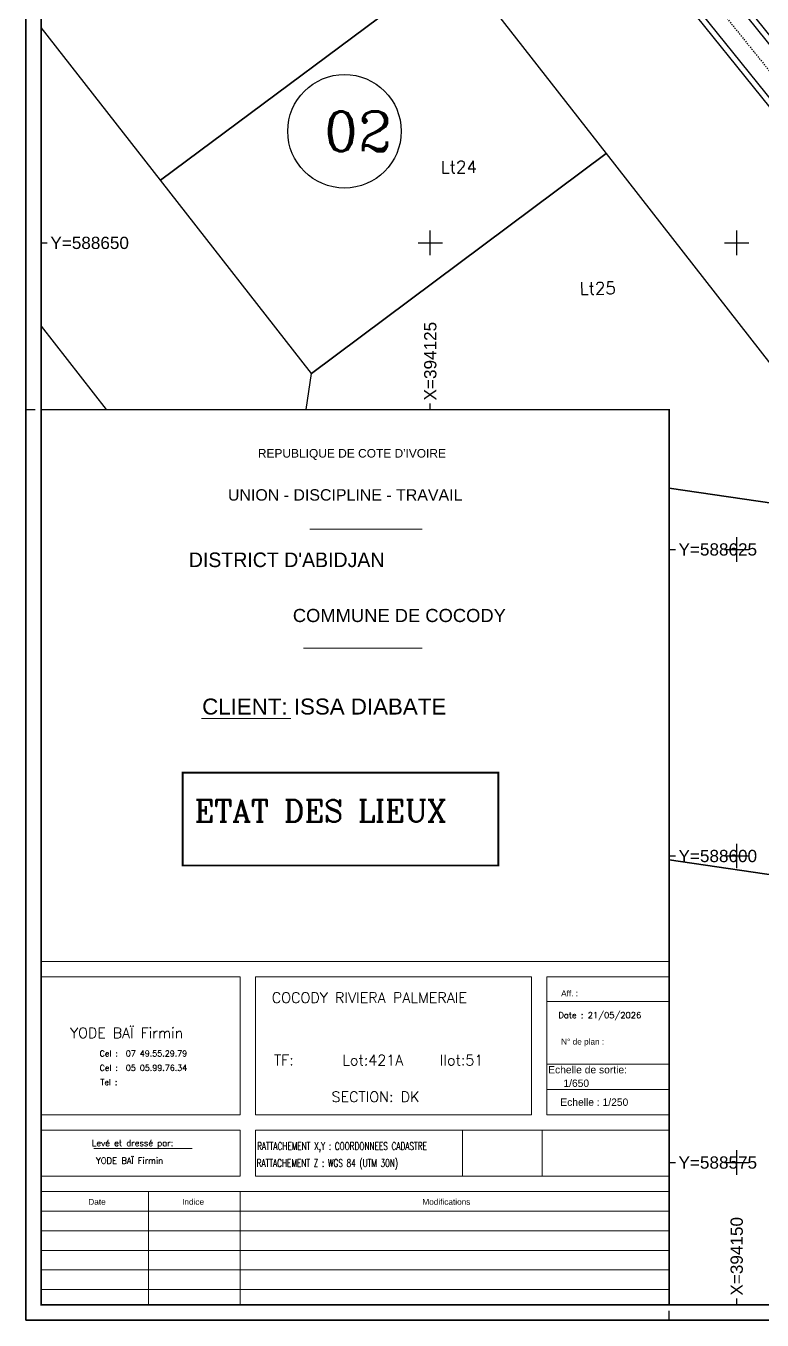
# Model space of a CAD drawing. Header units: metres. Extents: x 394092 to 394268, y 588562 to 588788.
# Drawn here: x 394092 to 394152.1, y 588562.1 to 588667.7 of the extents above; entities that cross this region are included whole.
import ezdxf
from ezdxf.enums import TextEntityAlignment as Align

# ---------------------------------------------------------------- set-up
doc = ezdxf.new("R2010")
doc.units = ezdxf.units.M
doc.linetypes.add('ACAD_ISO03W100', pattern=[30, 12, -18])
for name, color, linetype in [('CADRE', 7, 'Continuous'), ('CANIVEAU', 5, 'Continuous'), ('Carroyage(1)', 7, 'Continuous'), ('Carroyage(1)_Croix', 7, 'Continuous'), ('Carroyage(1)_Textes', 7, 'Continuous'), ('CROISILLON', 7, 'Continuous'), ('IL', 70, 'Continuous'), ('ILOT', 70, 'Continuous'), ('L', 10, 'Continuous'), ('MiseEnPage', 7, 'Continuous'), ('VEGETATION', 84, 'Continuous')]:
    doc.layers.add(name, color=color, linetype=linetype)
doc.styles.add('ROMANC', font='romanc.shx', dxfattribs={"height": 10})
doc.styles.get("Standard").update_dxf_attribs({"font": 'arial.ttf'})
doc.dimstyles.new('ISO-25', dxfattribs={"dimtxt": 2.5, "dimasz": 2.5, "dimexe": 1.25, "dimexo": 0.625, "dimtad": 1, "dimdec": 3, "dimzin": 1, "dimtxsty": 'Standard', "dimcen": 2.5, "dimadec": 0, "dimazin": 0, "dimtfac": 1, "dimtdec": 3, "dimtmove": 0, "dimatfit": 3, "dimfxl": 1, "dimarcsym": 0})

# ---------------------------------------------------------------- blocks, each defined once
blk = doc.blocks.new('*D14')
at = {"layer": 'Defpoints', "color": 0, "transparency": 16777216}
for p in [(394120.61, 588762), (394247.99, 588603.51), (394247.99, 588603.51)]:
    blk.add_point(p, dxfattribs=at)
at = {"color": 0, "lineweight": 13, "transparency": 16777216, "insert": (394185.49, 588683.71), "char_height": 1.5, "attachment_point": 5, "rotation": 308.7891}
blk.add_mtext('203,330', dxfattribs=at)

msp = doc.modelspace()

# ---------------------------------------------------------------- linework, layer by layer
at = {"color": 0, "ltscale": 0.001}
msp.add_lwpolyline([(394092.0051, 588788.4902), (394267.7032, 588788.4902), (394267.7032, 588562.1496), (394092.0051, 588562.1496)], close=True, dxfattribs=at)
at = {"layer": 'CADRE', "lineweight": 13}
for p, q in [((394144.5051, 588591.386), (394093.2465, 588591.386)), ((394109.4992, 588590.1358), (394093.2465, 588590.1358)), ((394109.4992, 588590.1358), (394109.4992, 588578.8839)), ((394110.7494, 588590.1358), (394110.7494, 588578.8839)), ((394133.2532, 588590.1358), (394110.7494, 588590.1358)), ((394133.2532, 588590.1358), (394133.2532, 588578.8839)), ((394134.5035, 588590.1358), (394134.5035, 588578.8839)), ((394144.5051, 588590.1358), (394134.5035, 588590.1358)), ((394134.5035, 588588.1403), (394144.5051, 588588.1403)), ((394134.5035, 588583.0237), (394144.5051, 588583.0237)), ((394134.5035, 588580.9538), (394144.5051, 588580.9538)), ((394109.4992, 588578.8839), (394093.2465, 588578.8839)), ((394133.2532, 588578.8839), (394110.7494, 588578.8839)), ((394144.5051, 588578.8839), (394134.5035, 588578.8839)), ((394109.4992, 588577.6337), (394093.2465, 588577.6337)), ((394109.4992, 588577.6337), (394109.4992, 588573.8831)), ((394110.7494, 588577.6337), (394110.7494, 588573.8831)), ((394144.5051, 588577.6337), (394110.7494, 588577.6337)), ((394127.6273, 588577.6337), (394127.6273, 588573.8831)), ((394134.1221, 588577.6337), (394134.1221, 588573.8831)), ((394109.4992, 588573.8831), (394093.2465, 588573.8831)), ((394144.5051, 588573.8831), (394110.7494, 588573.8831)), ((394144.5051, 588572.6329), (394093.2465, 588572.6329)), ((394101.998, 588572.6329), (394101.998, 588563.3996)), ((394109.4992, 588572.6329), (394109.4992, 588563.3996)), ((394093.2465, 588571.0351), (394144.5051, 588571.0351)), ((394093.2465, 588569.4374), (394144.5051, 588569.4374)), ((394093.2465, 588567.8396), (394144.5051, 588567.8396)), ((394093.2465, 588566.2419), (394144.5051, 588566.2419)), ((394093.2465, 588564.6441), (394144.5051, 588564.6441))]:
    msp.add_line(p, q, dxfattribs=at)
for points in [[(394115.1698, 588626.6405), (394124.3467, 588626.6405)], [(394114.6528, 588616.9566), (394124.3467, 588616.9566)], [(394097.5538, 588576.1474), (394105.5756, 588576.1474)]]:
    msp.add_lwpolyline(points, dxfattribs=at)
at = {"layer": 'CADRE', "lineweight": 13, "const_width": 0.155}
msp.add_lwpolyline([(394104.8027, 588606.7904), (394130.5633, 588606.7904), (394130.5633, 588599.2217), (394104.8027, 588599.2217)], close=True, dxfattribs=at)
at = {"layer": 'CANIVEAU', "flags": 128}
for points, elevation in [([(394139.0406, 588683.0745), (394162.7787, 588653.6347), (394177.0141, 588636.0693), (394184.2922, 588627.0577), (394208.1756, 588597.4919), (394213.67, 588590.732)], -1.163), ([(394139.4143, 588683.3758), (394163.152, 588653.9365), (394177.3872, 588636.3712), (394184.6656, 588627.3593), (394208.5485, 588597.7941), (394214.0425, 588591.0347)], -1.163), ([(394219.5522, 588579.076), (394211.4432, 588589.1506), (394206.1494, 588595.6576), (394182.0641, 588625.4974), (394175.2057, 588633.9695), (394161.2575, 588651.2217), (394137.565, 588680.6029)], -1.441), ([(394219.1782, 588578.775), (394211.0701, 588588.8487), (394205.7765, 588595.3554), (394181.6908, 588625.1956), (394174.8327, 588633.6675), (394160.884, 588650.9202), (394137.1913, 588680.3015)], -1.441)]:
    msp.add_lwpolyline(points, dxfattribs=dict(at, elevation=elevation))
at = {"layer": 'CANIVEAU', "color": 0, "linetype": 'ACAD_ISO03W100', "ltscale": 0.001, "elevation": -1.702, "flags": 128}
msp.add_lwpolyline([(394137.7844, 588682.4828), (394148.789, 588668.8342), (394155.4942, 588660.5188), (394159.9048, 588655.0489), (394162.3067, 588652.0721), (394176.4311, 588635.1913), (394183.1197, 588626.3499), (394188.1325, 588620.1418), (394207.2084, 588596.5183), (394212.5566, 588589.9413), (394216.8863, 588584.5602), (394219.6206, 588581.1618), (394220.4596, 588580.1317)], dxfattribs=at)
at = {"layer": 'Carroyage(1)', "ltscale": 0.001}
for p, q in [((394093.2551, 588650), (394093.7551, 588650)), ((394092.0051, 588636.3996), (394092.7551, 588636.3996)), ((394093.2549, 588636.3996), (394093.2549, 588636.8996)), ((394125, 588636.3996), (394125, 588636.8996)), ((394144.5051, 588625), (394145.0051, 588625)), ((394144.5051, 588600), (394145.0051, 588600)), ((394144.5051, 588575), (394145.0051, 588575)), ((394150, 588563.3996), (394150, 588563.8996)), ((394144.5051, 588562.1496), (394144.5051, 588562.8996))]:
    msp.add_line(p, q, dxfattribs=at)
msp.add_lwpolyline([(394092.0051, 588562.1496), (394267.7032, 588562.1496), (394267.7032, 588788.4902), (394092.0051, 588788.4902)], close=True, dxfattribs=at)
at = {"layer": 'Carroyage(1)', "ltscale": 0.001, "const_width": 0.125}
msp.add_lwpolyline([(394093.2551, 588636.3996), (394144.5051, 588636.3996), (394144.5051, 588563.3996), (394266.4532, 588563.3996), (394266.4532, 588787.2402), (394093.2551, 588787.2402)], close=True, dxfattribs=at)
msp.add_lwpolyline([(394093.2551, 588636.3996), (394144.5051, 588636.3996), (394144.5051, 588563.3996), (394266.4532, 588563.3996), (394266.4532, 588787.2402), (394093.2551, 588787.2402)], close=True, dxfattribs=at)
at = {"layer": 'Carroyage(1)_Croix', "ltscale": 0.001}
for p, q in [((394093.2549, 588661.1694), (394093.2549, 588663.1694)), ((394125, 588649), (394125, 588651)), ((394150, 588649), (394150, 588651)), ((394124, 588650), (394126, 588650)), ((394149, 588650), (394151, 588650)), ((394150, 588624), (394150, 588626)), ((394149, 588625), (394151, 588625)), ((394150, 588599), (394150, 588601)), ((394149, 588600), (394151, 588600)), ((394150, 588574), (394150, 588576)), ((394149, 588575), (394151, 588575))]:
    msp.add_line(p, q, dxfattribs=at)
at = {"layer": 'CROISILLON', "linetype": 'Continuous', "lineweight": 13}
msp.add_lwpolyline([(394117.5958, 588599.2281), (394119.0247, 588599.2281)], close=True, dxfattribs=at)
at = {"layer": 'IL'}
for points in [[(394093.2551, 588716.3007), (394102.426, 588704.56), (394114.738, 588688.799), (394127.049, 588673.038), (394139.361, 588657.277), (394162.754, 588627.33), (394168.989, 588626.415), (394187.464, 588593.381), (394204.2312, 588563.3996)], [(394114.865, 588636.3996), (394115.298, 588639.35), (394102.986, 588655.111), (394093.2551, 588667.5678)], [(394093.2551, 588643.2002), (394098.5672, 588636.3996)]]:
    msp.add_lwpolyline(points, dxfattribs=at)
at = {"layer": 'ILOT'}
msp.add_circle((394118, 588659.102), 4.63, dxfattribs=at)
at = {"layer": 'L'}
for points in [[(394093.2551, 588672.7949), (394114.738, 588688.799), (394127.049, 588673.038), (394102.986, 588655.111), (394093.2551, 588667.5678)], [(394114.865, 588636.3996), (394115.298, 588639.35), (394139.361, 588657.277), (394162.754, 588627.33), (394144.5051, 588630.0089)], [(394093.2551, 588643.2002), (394098.5672, 588636.3996)], [(394144.5051, 588630.0089), (394162.754, 588627.33), (394168.989, 588626.415), (394187.464, 588593.381), (394144.5051, 588599.6873)], [(394144.5051, 588599.6873), (394187.464, 588593.381), (394204.2312, 588563.3996)]]:
    msp.add_lwpolyline(points, dxfattribs=at)
msp.add_lwpolyline([(394127.049, 588673.038), (394139.361, 588657.277), (394115.298, 588639.35), (394102.986, 588655.111)], close=True, dxfattribs=at)
at = {"layer": 'MiseEnPage', "lineweight": 13, "const_width": 0.1288}
for points in [[(394093.2465, 588636.3996), (394144.5051, 588636.3996)], [(394093.2465, 588636.3996), (394144.5051, 588636.3996)], [(394093.2465, 588636.3996), (394144.5051, 588636.3996)], [(394093.2465, 588636.3996), (394144.5051, 588636.3996)], [(394144.5051, 588636.3996), (394093.2465, 588636.3996)]]:
    msp.add_lwpolyline(points, dxfattribs=at)
at = {"layer": 'MiseEnPage', "const_width": 0.1288}
for points in [[(394093.2551, 588636.3996), (394144.5051, 588636.3996)], [(394093.2551, 588636.3996), (394144.5051, 588636.3996)], [(394093.2551, 588636.3996), (394144.5051, 588636.3996)], [(394093.2551, 588636.3996), (394144.5051, 588636.3996)], [(394144.5051, 588636.3996), (394093.2551, 588636.3996)]]:
    msp.add_lwpolyline(points, dxfattribs=at)
at = {"layer": 'MiseEnPage', "lineweight": 13, "const_width": 0.1288}
msp.add_lwpolyline([(394144.4965, 588563.3996), (394093.2551, 588563.3996), (394093.2551, 588636.3996), (394144.4965, 588636.3996)], close=True, dxfattribs=at)
at = {"layer": 'VEGETATION', "color": 7, "lineweight": 13, "flags": 128}
msp.add_lwpolyline([(394106.3327, 588611.2143), (394113.6197, 588611.2143)], dxfattribs=at)

# ---------------------------------------------------------------- texts
at = {"layer": 'CADRE', "lineweight": 13, "style": 'ROMANC'}
for s, p in [('Lt24', (394127.3305, 588656.1888)), ('Lt25', (394138.663, 588646.3035))]:
    msp.add_text(s, height=1, rotation=0.638786, dxfattribs=at).set_placement(p, align=Align.MIDDLE)
at = {"layer": 'CADRE', "lineweight": 13}
for s, height, p in [("REPUBLIQUE DE COTE D'IVOIRE", 0.697618, (394110.9339, 588632.4906)), ('UNION - DISCIPLINE - TRAVAIL', 0.930157, (394108.4943, 588628.9805)), ('COMMUNE DE COCODY', 1.071609, (394113.7874, 588619.0767)), ('CLIENT: ISSA DIABATE', 1.302303, (394106.3881, 588611.536)), ('Echelle de sortie: ', 0.600101, (394134.6217, 588582.2711)), ('     1/650', 0.6001, (394134.6977, 588581.1676)), ('Echelle : 1/250', 0.600101, (394135.6113, 588579.6234))]:
    msp.add_text(s, height=height, dxfattribs=at).set_placement(p)
at = {"layer": 'CADRE', "lineweight": 13, "style": 'ROMANC'}
for s, height, p in [('ETAT DES LIEUX', 1.786015, (394105.781, 588602.7814)), ('COCODY RIVIERA PALMERAIE', 0.85431, (394112.0675, 588588.0167)), ('Date : 21/05/2026', 0.500084, (394135.4453, 588586.7666)), ('YODE BAÏ Firmin', 0.843396, (394095.6223, 588585.1484)), ('Cel :  07 49.55.29.79', 0.47508, (394098.0232, 588583.6564)), ('TF:      Lot:421A    Ilot:51    ', 0.85431, (394112.2487, 588582.925)), ('Cel :  05 05.99.76.34', 0.47508, (394098.0232, 588582.4831)), ('Tel : ', 0.47508, (394098.0832, 588581.3168)), ('SECTION: DK ', 0.85431, (394116.9482, 588579.9374)), ('Levé et dressé par:', 0.500084, (394097.3904, 588576.3403)), ('YODE BAÏ Firmin', 0.500084, (394097.7326, 588574.9022))]:
    msp.add_text(s, height=height, dxfattribs=at).set_placement(p)
at = {"layer": 'CADRE', "lineweight": 13, "style": 'ROMANC', "width": 0.7}
for s, p in [('RATTACHEMENT X,Y : COORDONNEES CADASTRE', (394110.8716, 588576.0249)), ('RATTACHEMENT Z : WGS 84 (UTM 30N)', (394110.8402, 588574.6399))]:
    msp.add_text(s, height=0.625105, dxfattribs=at).set_placement(p)
at = {"layer": 'CADRE', "lineweight": 13, "insert": (394105.3001, 588624.7488), "char_height": 1.190677, "width": 45.485875, "attachment_point": 1, "line_spacing_factor": 0.504032}
msp.add_mtext("{\\fVineta BT|b0|i0|c0|p82;DISTRICT D'ABIDJAN}", dxfattribs=at)
at = {"layer": 'CADRE', "lineweight": 13, "char_height": 0.480081, "width": 13.956111, "attachment_point": 1}
for s, insert in [('\\fArial|b0|i0|c0|p34;Aff. :', (394135.6776, 588589.0343)), ('\\fArial|b0|i0|c0|p34;N° de plan :', (394135.6776, 588585.0991)), ('\\fArial|b0|i0|c0|p34;Date ', (394097.1008, 588572.0331)), ('\\fArial|b0|i0|c0|p34;Indice', (394104.7533, 588572.0331)), ('\\fArial|b0|i0|c0|p34;Modifications', (394124.3562, 588572.0331))]:
    msp.add_mtext(s, dxfattribs=dict(at, insert=insert))
at = {"layer": 'Carroyage(1)_Textes', "ltscale": 0.001}
for s, p in [('Y=588650', (394094.0051, 588649.5)), ('Y=588625', (394145.2551, 588624.5)), ('Y=588600', (394145.2551, 588599.5)), ('Y=588575', (394145.2551, 588574.5))]:
    msp.add_text(s, height=1, dxfattribs=at).set_placement(p)
for s, p in [('X=394125', (394125.5, 588637.1496)), ('X=394150', (394150.5, 588564.1496))]:
    msp.add_text(s, height=1, rotation=90, dxfattribs=at).set_placement(p)
at = {"layer": 'ILOT', "style": 'ROMANC'}
msp.add_text(' 02', height=3.23, dxfattribs=at).set_placement((394118, 588659.102), align=Align.MIDDLE)

# ---------------------------------------------------------------- dimensions: what is measured, and where the dimension line sits
at = {"color": 0, "lineweight": 13}
dim = msp.add_aligned_dim(p1=(394120.614, 588761.996), p2=(394247.991, 588603.509), distance=0, dimstyle='ISO-25', override={"dimtxt": 1.5, "dimasz": 20, "dimdec": 3, "dimzin": 1, "dimse1": 1, "dimse2": 1, "dimsd1": 1, "dimsd2": 1, "dimtdec": 3}, dxfattribs=at)
dim.commit()
dim.dimension.update_dxf_attribs({"geometry": '*D14', "text_midpoint": (394185.4923, 588683.7088)})

doc.saveas('drawing.dxf')
